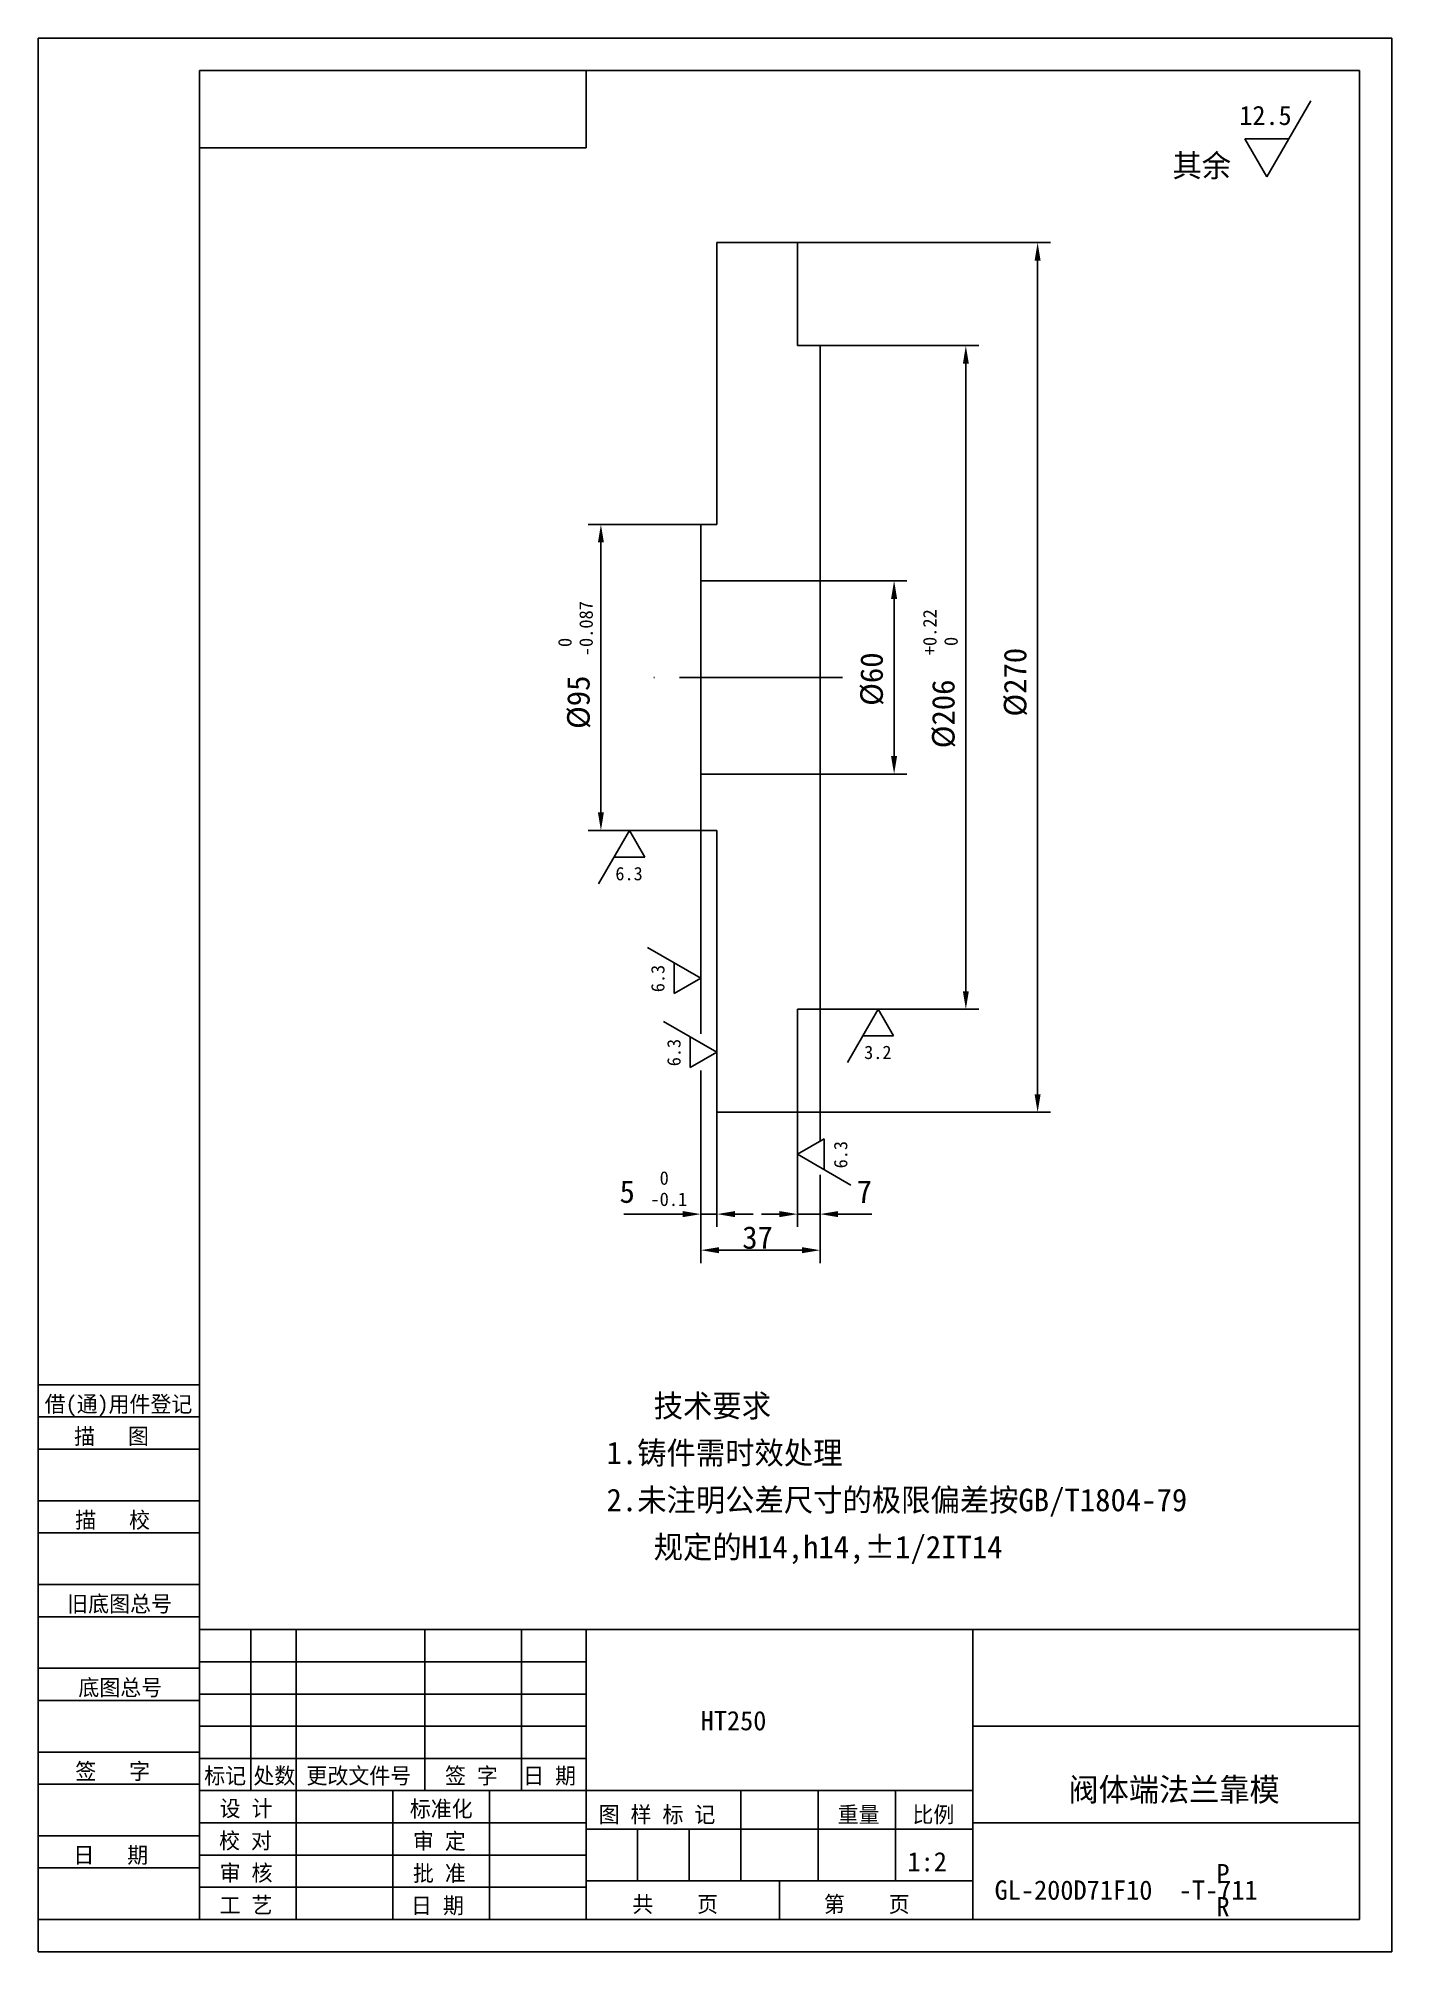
# Model space of a CAD drawing. Header units: metres. Extents: x 0 to 210, y 0 to 297.
import ezdxf

# ---------------------------------------------------------------- set-up
doc = ezdxf.new("R2010")
doc.units = ezdxf.units.M
for name, color, linetype in [('C', 6, 'Continuous'), ('D', 1, 'Continuous'), ('FL', 5, 'Continuous'), ('T', 7, 'Continuous'), ('TL', 4, 'Continuous')]:
    doc.layers.add(name, color=color, linetype=linetype)

# ---------------------------------------------------------------- blocks, each defined once
blk = doc.blocks.new('TUKUN4')
at = {"layer": 'FL'}
for p, q in [((0, 297), (0, 0)), ((210, 297), (0, 297)), ((210, 0), (210, 297)), ((0, 78), (25, 78)), ((0, 70), (25, 70)), ((0, 65), (25, 65)), ((0, 57), (25, 57)), ((0, 52), (25, 52)), ((33, 25), (33, 50)), ((40, 5), (40, 50)), ((60, 25), (60, 50)), ((75, 25), (75, 50)), ((25, 45), (85, 45)), ((0, 44), (25, 44)), ((0, 39), (25, 39)), ((25, 40), (85, 40)), ((25, 35), (85, 35)), ((0, 31), (25, 31)), ((25, 30), (85, 30)), ((0, 26), (25, 26)), ((70, 5), (70, 25)), ((0, 18), (25, 18)), ((25, 20), (85, 20)), ((25, 15), (85, 15)), ((0, 13), (25, 13)), ((25, 10), (85, 10)), ((0, 0), (210, 0))]:
    blk.add_line(p, q, dxfattribs=at)
at = {"layer": 'TL'}
for p, q in [((25, 5), (25, 292)), ((205, 292), (25, 292)), ((85, 292), (85, 280)), ((205, 5), (205, 292)), ((85, 280), (25, 280)), ((0, 88), (25, 88)), ((0, 83), (25, 83)), ((205, 50), (25, 50)), ((85, 5), (85, 50)), ((145, 5), (145, 50)), ((205, 35), (145, 35)), ((145, 25), (25, 25)), ((55, 5), (55, 25)), ((109, 11), (109, 25)), ((121, 11), (121, 25)), ((133, 11), (133, 25)), ((85, 19), (145, 19)), ((93, 11), (93, 19)), ((101, 11), (101, 19)), ((205, 20), (145, 20)), ((145, 11), (85, 11)), ((115, 5), (115, 11)), ((0, 5), (205, 5))]:
    blk.add_line(p, q, dxfattribs=at)
at = {"layer": 'T'}
for s, p in [('借(通)用件登记', (1, 83.76)), ('描   图', (5.56, 78.76)), ('描   校', (5.74, 65.76)), ('旧底图总号', (4.49, 52.76)), ('底图总号', (6.22, 39.76)), ('签   字', (5.74, 26.76)), ('标记', (25.75, 26.07)), ('处数', (33.38, 26.07)), ('更改文件号', (41.61, 26.07)), ('签 字', (63.1, 26.07)), ('日 期', (75.23, 26.07)), ('设 计', (28.14, 20.99)), ('标准化', (57.65, 20.93)), ('图 样 标 记', (86.95, 20.04)), ('重量', (124.03, 20.04)), ('比例', (135.64, 20.04)), ('校 对', (28.05, 15.99)), ('审 定', (58.13, 15.93)), ('日   期', (5.45, 13.76)), ('审 核', (28.14, 10.99)), ('批 准', (58.13, 10.93)), ('共    页', (92.18, 6.13)), ('第    页', (121.9, 6.13)), ('工 艺', (28.14, 5.99)), ('日 期', (57.84, 5.93))]:
    blk.add_text(s, height=2.5, dxfattribs=at).set_placement(p)

msp = doc.modelspace()

# ---------------------------------------------------------------- linework, layer by layer
at = {"layer": 'C'}
for p, q in [((95.49, 197.79), (95.59, 197.79)), ((99.47, 197.79), (124.76, 197.79))]:
    msp.add_line(p, q, dxfattribs=at)
at = {"layer": 'D'}
for p, q in [((197.44, 287.31), (190.61, 275.48)), ((187.19, 281.39), (194.02, 281.39)), ((190.61, 275.48), (187.19, 281.39)), ((117.8, 265.29), (157.06, 265.29)), ((155.06, 262.49), (155.06, 133.09)), ((121.3, 249.29), (145.92, 249.29)), ((143.92, 246.49), (143.92, 149.09)), ((102.8, 221.54), (85.3, 221.54)), ((87.3, 218.74), (87.3, 176.84)), ((121.3, 212.79), (134.79, 212.79)), ((132.79, 185.59), (132.79, 209.99)), ((121.3, 182.79), (134.79, 182.79)), ((102.8, 174.04), (85.3, 174.04)), ((86.94, 165.75), (91.72, 174.03)), ((91.72, 174.03), (94.11, 169.89)), ((102.8, 174.04), (102.8, 142.49)), ((94.11, 169.89), (89.33, 169.89)), ((94.52, 155.89), (102.8, 151.11)), ((98.66, 148.72), (98.66, 153.5)), ((102.8, 151.11), (98.66, 148.72)), ((121.3, 146.29), (145.92, 146.29)), ((121.3, 146.29), (121.3, 125.89)), ((125.54, 138.01), (130.32, 146.29)), ((130.32, 146.29), (132.71, 142.15)), ((97.02, 144.41), (105.3, 139.62)), ((101.16, 137.23), (101.16, 142.02)), ((105.3, 139.62), (101.16, 137.23)), ((132.71, 142.15), (127.93, 142.15)), ((102.8, 136.76), (102.8, 112.49)), ((105.3, 130.29), (105.3, 112.49)), ((117.8, 130.29), (157.06, 130.29)), ((117.8, 130.29), (117.8, 112.49)), ((117.8, 123.77), (121.95, 126.16)), ((121.95, 126.16), (121.95, 121.38)), ((126.09, 118.99), (117.8, 123.77)), ((121.3, 120.59), (121.3, 112.49)), ((94.78, 114.49), (90.83, 114.49)), ((97.2, 114.49), (94.78, 114.49)), ((100, 114.49), (97.2, 114.49)), ((105.3, 114.49), (102.8, 114.49)), ((108.1, 114.49), (110.9, 114.49)), ((115, 114.49), (112.2, 114.49)), ((117.8, 114.49), (121.3, 114.49)), ((124.1, 114.49), (126.9, 114.49)), ((126.9, 114.49), (129.33, 114.49)), ((102.8, 112.49), (102.8, 106.89)), ((121.3, 112.49), (121.3, 106.89)), ((105.6, 108.89), (118.5, 108.89))]:
    msp.add_line(p, q, dxfattribs=at)
for points in [[(154.59, 262.49), (155.52, 262.49), (155.06, 265.29)], [(143.46, 246.49), (144.39, 246.49), (143.92, 249.29)], [(86.83, 218.74), (87.76, 218.74), (87.3, 221.54)], [(132.32, 209.99), (133.26, 209.99), (132.79, 212.79)], [(132.32, 185.59), (133.26, 185.59), (132.79, 182.79)], [(86.83, 176.84), (87.76, 176.84), (87.3, 174.04)], [(143.46, 149.09), (144.39, 149.09), (143.92, 146.29)], [(154.59, 133.09), (155.52, 133.09), (155.06, 130.29)], [(100, 114.96), (100, 114.02), (102.8, 114.49)], [(108.1, 114.96), (108.1, 114.02), (105.3, 114.49)], [(115, 114.96), (115, 114.02), (117.8, 114.49)], [(124.1, 114.96), (124.1, 114.02), (121.3, 114.49)], [(105.6, 109.36), (105.6, 108.42), (102.8, 108.89)], [(118.5, 109.36), (118.5, 108.42), (121.3, 108.89)]]:
    msp.add_solid(points, dxfattribs=at)
at = {"layer": 'TL'}
for p, q in [((105.3, 221.54), (105.3, 265.29)), ((105.3, 265.29), (117.8, 265.29)), ((117.8, 265.29), (117.8, 249.29)), ((117.8, 249.29), (121.3, 249.29)), ((121.3, 249.29), (121.3, 212.79)), ((102.8, 212.79), (102.8, 221.54)), ((102.8, 221.54), (105.3, 221.54)), ((102.8, 212.79), (121.3, 212.79)), ((102.8, 197.79), (102.8, 212.79)), ((121.3, 212.79), (121.3, 197.79)), ((102.8, 197.79), (102.8, 182.79)), ((121.3, 182.79), (121.3, 197.79)), ((102.8, 182.79), (121.3, 182.79)), ((102.8, 182.79), (102.8, 174.04)), ((121.3, 146.29), (121.3, 182.79)), ((102.8, 174.04), (105.3, 174.04)), ((105.3, 174.04), (105.3, 130.29)), ((117.8, 130.29), (117.8, 146.29)), ((117.8, 146.29), (121.3, 146.29)), ((105.3, 130.29), (117.8, 130.29))]:
    msp.add_line(p, q, dxfattribs=at)

# ---------------------------------------------------------------- block references
msp.add_blockref('TUKUN4', (0, 0), dxfattribs=at)

# ---------------------------------------------------------------- texts
at = {"layer": 'D'}
for s, height, p in [('12.5', 2.98, (186.36, 283.54)), ('其余', 3.5, (175.98, 275.48)), ('6.3', 2.08, (89.54, 166.3)), ('3.2', 2.08, (128.14, 138.56)), ('5', 3.5, (90.19, 116.24)), (' 0', 2.1, (94.98, 119.04)), ('7', 3.5, (126.99, 116.24)), ('-0.1', 2.1, (94.98, 115.75)), ('37', 3.5, (109.22, 109.11)), ('技术要求', 3.5, (95.49, 82.99)), ('1.铸件需时效处理', 3.5, (88.17, 75.68)), ('2.未注明公差尺寸的极限偏差按GB/T1804-79', 3.5, (88.17, 68.37)), ('规定的H14,h14,%%P1/2IT14', 3.5, (95.49, 61.06)), ('HT250', 3, (102.77, 34.37)), ('阀体端法兰靠模', 3.6, (159.85, 23.36)), ('1:2', 3, (134.86, 12.47)), ('P', 3, (182.8, 10.62)), ('GL-200D71F10  -T-711', 3, (148.38, 8.07)), ('R', 3, (182.8, 5.52))]:
    msp.add_text(s, height=height, dxfattribs=at).set_placement(p)
for s, height, p in [('-0.087', 2.1, (86.04, 201.08)), ('+0.22', 2.1, (139.37, 201.24)), (' 0', 2.1, (82.75, 201.08)), (' 0', 2.1, (142.66, 201.24)), ('%%c270', 3.5, (153.31, 191.71)), ('%%c60', 3.5, (131.04, 193.38)), ('%%c95', 3.5, (85.55, 189.79)), ('%%C206', 3.5, (142.17, 186.79)), ('6.3', 2.08, (97.16, 148.93)), ('6.3', 2.08, (99.66, 137.44)), ('6.3', 2.08, (125.53, 121.59))]:
    msp.add_text(s, height=height, rotation=90, dxfattribs=at).set_placement(p)

doc.saveas('drawing.dxf')
